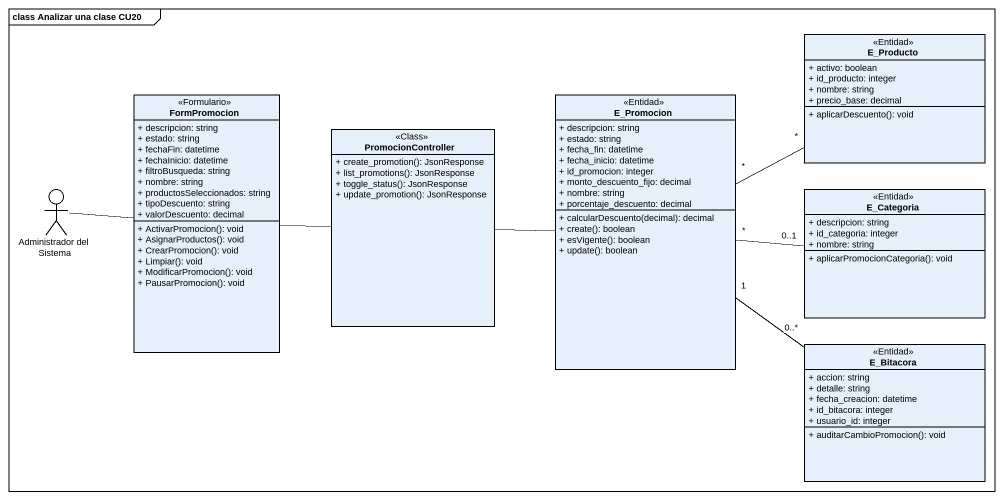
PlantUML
@startuml
mainframe class Analizar una clase CU20
allowmixing
hide circle
hide empty members
skinparam classAttributeIconSize 0
class E_Producto <<Entidad>> {
  + activo: boolean
  + id_producto: integer
  + nombre: string
  + precio_base: decimal
  + aplicarDescuento(): void
}
class FormPromocion <<Formulario>> {
  + descripcion: string
  + estado: string
  + fechaFin: datetime
  + fechaInicio: datetime
  + filtroBusqueda: string
  + nombre: string
  + productosSeleccionados: string
  + tipoDescuento: string
  + valorDescuento: decimal
  + ActivarPromocion(): void
  + AsignarProductos(): void
  + CrearPromocion(): void
  + Limpiar(): void
  + ModificarPromocion(): void
  + PausarPromocion(): void
}
class E_Promocion <<Entidad>> {
  + descripcion: string
  + estado: string
  + fecha_fin: datetime
  + fecha_inicio: datetime
  + id_promocion: integer
  + monto_descuento_fijo: decimal
  + nombre: string
  + porcentaje_descuento: decimal
  + calcularDescuento(decimal): decimal
  + create(): boolean
  + esVigente(): boolean
  + update(): boolean
}
class PromocionController <<Class>> {
  + create_promotion(): JsonResponse
  + list_promotions(): JsonResponse
  + toggle_status(): JsonResponse
  + update_promotion(): JsonResponse
}
actor "Administrador del Sistema" as Administrador_del_Sistema
class E_Categoria <<Entidad>> {
  + descripcion: string
  + id_categoria: integer
  + nombre: string
  + aplicarPromocionCategoria(): void
}
class E_Bitacora <<Entidad>> {
  + accion: string
  + detalle: string
  + fecha_creacion: datetime
  + id_bitacora: integer
  + usuario_id: integer
  + auditarCambioPromocion(): void
}
FormPromocion -right- PromocionController
E_Promocion "*" -right- "*" E_Producto
E_Promocion "*" -right- "0..1" E_Categoria
E_Promocion "1" -- "0..*" E_Bitacora
PromocionController -right- E_Promocion
Administrador_del_Sistema -right- FormPromocion
@enduml
